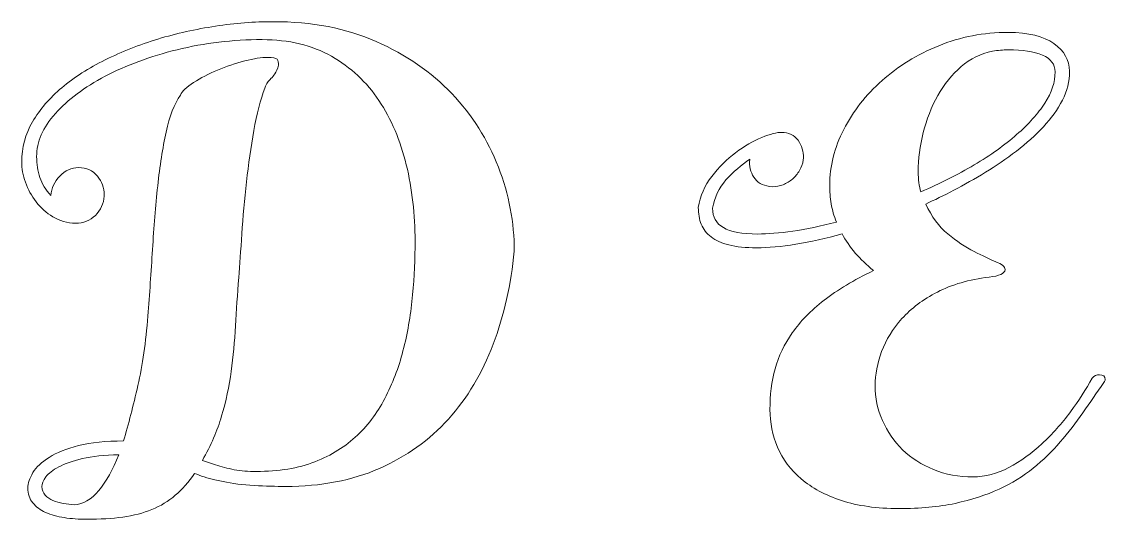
# Model space of a CAD drawing. Header units: millimetres. Extents: x -989 to 989, y -553 to 553.
# Drawn here: x 496.7 to 550.6, y 185.1 to 209.8 of the extents above; entities that cross this region are included whole.
import ezdxf

# ---------------------------------------------------------------- set-up
doc = ezdxf.new("R2010")
doc.units = ezdxf.units.MM
doc.header["$MEASUREMENT"] = 0
doc.layers.add('Camada 1', color=7, linetype='Continuous')

msp = doc.modelspace()

# ---------------------------------------------------------------- linework, layer by layer
at = {"layer": 'Camada 1', "color": 250, "lineweight": 9}
for points, knots in [([(499.3597, 199.8032), (498.9383, 199.818), (498.5615, 199.9222), (498.2293, 200.1205), (498.2293, 200.1205), (497.9021, 200.3188), (497.6194, 200.5667), (497.3914, 200.8642), (497.3914, 200.8642), (497.1584, 201.1617), (496.9848, 201.4839), (496.8609, 201.8409), (496.8609, 201.8409), (496.7369, 202.1929), (496.6725, 202.5301), (496.6725, 202.8523), (496.6725, 202.8523), (496.6725, 203.5613), (496.851, 204.2257), (497.2129, 204.8455), (497.2129, 204.8455), (497.5699, 205.4652), (498.0607, 206.0304), (498.6755, 206.546), (498.6755, 206.546), (499.2853, 207.0617), (500.0092, 207.5228), (500.8322, 207.9293), (500.8322, 207.9293), (501.6553, 208.3408), (502.5328, 208.6829), (503.455, 208.9656), (503.455, 208.9656), (504.3822, 209.2432), (505.3341, 209.4564), (506.3158, 209.6051), (506.3158, 209.6051), (507.2925, 209.7539), (508.2494, 209.8282), (509.1815, 209.8282), (509.1815, 209.8282), (511.1151, 209.8282), (512.8256, 209.501), (514.318, 208.8416), (514.318, 208.8416), (515.8054, 208.1871), (517.0598, 207.3245), (518.0762, 206.2535), (518.0762, 206.2535), (519.0925, 205.1776), (519.866, 203.9629), (520.3915, 202.5995), (520.3915, 202.5995), (520.922, 201.236), (521.1848, 199.8428), (521.1848, 198.4199), (521.1848, 198.4199), (521.0212, 196.759), (520.6741, 195.217), (520.1337, 193.7842), (520.1337, 193.7842), (519.5933, 192.3513), (518.8496, 191.1168), (517.9076, 190.0657), (517.9076, 190.0657), (516.9606, 189.0195), (515.8153, 188.2014), (514.4717, 187.6065), (514.4717, 187.6065), (513.1231, 187.0115), (511.5663, 186.714), (509.8062, 186.714), (509.8062, 186.714), (509.3302, 186.714), (508.8097, 186.7289), (508.2395, 186.7587), (508.2395, 186.7587), (507.6693, 186.7934), (507.1537, 186.8578), (506.6926, 186.957), (506.6926, 186.957), (506.6926, 186.957), (506.2811, 187.0462), (506.2811, 187.0462), (506.2811, 187.0462), (506.1075, 187.0859), (505.934, 187.1305), (505.7506, 187.19), (505.7506, 187.19), (505.5721, 187.2446), (505.4134, 187.3041), (505.2796, 187.3635), (505.2796, 187.3635), (504.9771, 186.9322), (504.6598, 186.5653), (504.3177, 186.2728), (504.3177, 186.2728), (503.9756, 185.9753), (503.5889, 185.7423), (503.1526, 185.5688), (503.1526, 185.5688), (502.7212, 185.3903), (502.2353, 185.2663), (501.7048, 185.1919), (501.7048, 185.1919), (501.1694, 185.1176), (500.5695, 185.0779), (499.9001, 185.0779), (499.9001, 185.0779), (499.5184, 185.0779), (499.1465, 185.1077), (498.7945, 185.1622), (498.7945, 185.1622), (498.4425, 185.2167), (498.1301, 185.306), (497.8624, 185.42), (497.8624, 185.42), (497.5996, 185.539), (497.3864, 185.6977), (497.2228, 185.896), (497.2228, 185.896), (497.0641, 186.0943), (496.9799, 186.3422), (496.9799, 186.6347), (496.9799, 186.6347), (496.9799, 186.8727), (497.0641, 187.1256), (497.2327, 187.3983), (497.2327, 187.3983), (497.4013, 187.6709), (497.669, 187.9238), (498.0409, 188.1568), (498.0409, 188.1568), (498.4127, 188.3948), (498.9036, 188.5882), (499.5084, 188.7419), (499.5084, 188.7419), (500.1183, 188.8956), (500.862, 188.9749), (501.7395, 188.9749), (501.7395, 188.9749), (501.9874, 189.8078), (502.2254, 190.7251), (502.4585, 191.7365), (502.4585, 191.7365), (502.6865, 192.7479), (502.8501, 193.8982), (502.9493, 195.1873), (502.9493, 195.1873), (503.0385, 196.278), (503.1129, 197.3787), (503.1823, 198.4943), (503.1823, 198.4943), (503.2517, 199.6098), (503.336, 200.6659), (503.4401, 201.6575), (503.4401, 201.6575), (503.5492, 202.6491), (503.688, 203.5415), (503.8616, 204.3348), (503.8616, 204.3348), (504.0351, 205.1281), (504.2681, 205.7379), (504.5706, 206.1742), (504.5706, 206.1742), (504.6548, 206.3725), (504.873, 206.5808), (505.23, 206.8039), (505.23, 206.8039), (505.582, 207.027), (505.9786, 207.2352), (506.4199, 207.4187), (506.4199, 207.4187), (506.8612, 207.6071), (507.3074, 207.7558), (507.7685, 207.8748), (507.7685, 207.8748), (508.2246, 207.9938), (508.6064, 208.0533), (508.9039, 208.0533), (508.9039, 208.0533), (509.1765, 208.0533), (509.3352, 208.0186), (509.3848, 207.9591), (509.3848, 207.9591), (509.4344, 207.8946), (509.4591, 207.7955), (509.4591, 207.6616), (509.4591, 207.6616), (509.3997, 207.4732), (509.3352, 207.3344), (509.2757, 207.2402), (509.2757, 207.2402), (509.2112, 207.1509), (509.1468, 207.0666), (509.0774, 207.0022), (509.0774, 207.0022), (509.0129, 206.9328), (508.9534, 206.8683), (508.9039, 206.8039), (508.9039, 206.8039), (508.8543, 206.7444), (508.8097, 206.6502), (508.7749, 206.5262), (508.7749, 206.5262), (508.5518, 205.9461), (508.3684, 205.2421), (508.2246, 204.4141), (508.2246, 204.4141), (508.0808, 203.5911), (507.9618, 202.7383), (507.8627, 201.8607), (507.8627, 201.8607), (507.7635, 200.9782), (507.6842, 200.1205), (507.6296, 199.2826), (507.6296, 199.2826), (507.5751, 198.4496), (507.5206, 197.7208), (507.471, 197.1011), (507.471, 197.1011), (507.4115, 196.2681), (507.357, 195.4699), (507.3123, 194.7014), (507.3123, 194.7014), (507.2677, 193.9329), (507.1983, 193.1793), (507.0991, 192.4356), (507.0991, 192.4356), (507, 191.6919), (506.8413, 190.9531), (506.6232, 190.2194), (506.6232, 190.2194), (506.41, 189.4905), (506.0877, 188.7518), (505.6663, 188.0081), (505.6663, 188.0081), (505.6663, 188.0081), (506.3207, 187.785), (506.3207, 187.785), (506.3207, 187.785), (506.6033, 187.6908), (506.9157, 187.6114), (507.2479, 187.547), (507.2479, 187.547), (507.585, 187.4875), (507.947, 187.4577), (508.3486, 187.4577), (508.3486, 187.4577), (509.4641, 187.4577), (510.4359, 187.6164), (511.2639, 187.9387), (511.2639, 187.9387), (512.0869, 188.2609), (512.7959, 188.7022), (513.376, 189.2625), (513.376, 189.2625), (513.961, 189.8178), (514.437, 190.4722), (514.8138, 191.2209), (514.8138, 191.2209), (515.1856, 191.9695), (515.4782, 192.7678), (515.6864, 193.6156), (515.6864, 193.6156), (515.8996, 194.4634), (516.0434, 195.341), (516.1277, 196.2483), (516.1277, 196.2483), (516.207, 197.1506), (516.2467, 198.0431), (516.2467, 198.9206), (516.2467, 198.9206), (516.2467, 200.2345), (516.1029, 201.4988), (515.8103, 202.7135), (515.8103, 202.7135), (515.5178, 203.9233), (515.0666, 204.9892), (514.4519, 205.9065), (514.4519, 205.9065), (513.8371, 206.8237), (513.0487, 207.5575), (512.0869, 208.1078), (512.0869, 208.1078), (511.125, 208.6582), (509.9748, 208.9358), (508.6361, 208.9358), (508.6361, 208.9358), (507.1735, 208.9358), (505.7654, 208.7672), (504.4119, 208.435), (504.4119, 208.435), (503.0584, 208.0979), (501.8685, 207.6616), (500.8322, 207.1162), (500.8322, 207.1162), (499.796, 206.5708), (498.968, 205.9511), (498.3483, 205.257), (498.3483, 205.257), (497.7285, 204.5628), (497.4162, 203.8489), (497.4162, 203.1201), (497.4162, 203.1201), (497.4162, 202.7482), (497.4707, 202.4012), (497.5748, 202.0789), (497.5748, 202.0789), (497.6839, 201.7566), (497.8673, 201.4591), (498.1301, 201.1864), (498.1301, 201.1864), (498.1549, 201.5484), (498.2987, 201.8707), (498.5664, 202.1483), (498.5664, 202.1483), (498.8342, 202.4309), (499.1465, 202.5697), (499.5084, 202.5697), (499.5084, 202.5697), (499.9051, 202.5697), (500.2174, 202.4309), (500.4405, 202.1483), (500.4405, 202.1483), (500.6637, 201.8707), (500.7777, 201.5583), (500.7777, 201.2261), (500.7777, 201.2261), (500.7777, 201.2261), (500.7777, 201.1517), (500.7777, 201.1517), (500.7777, 201.1517), (500.7529, 200.7749), (500.6091, 200.4576), (500.3414, 200.1948), (500.3414, 200.1948), (500.0737, 199.9321), (499.7464, 199.8032), (499.3597, 199.8032)], [0, 0, 0, 0, 0.0116279, 0.0116279, 0.0116279, 0.0116279, 0.0232558, 0.0232558, 0.0232558, 0.0232558, 0.0348837, 0.0348837, 0.0348837, 0.0348837, 0.0465116, 0.0465116, 0.0465116, 0.0465116, 0.0581395, 0.0581395, 0.0581395, 0.0581395, 0.0697674, 0.0697674, 0.0697674, 0.0697674, 0.0813953, 0.0813953, 0.0813953, 0.0813953, 0.0930233, 0.0930233, 0.0930233, 0.0930233, 0.1046512, 0.1046512, 0.1046512, 0.1046512, 0.1162791, 0.1162791, 0.1162791, 0.1162791, 0.127907, 0.127907, 0.127907, 0.127907, 0.1395349, 0.1395349, 0.1395349, 0.1395349, 0.1511628, 0.1511628, 0.1511628, 0.1511628, 0.1627907, 0.1627907, 0.1627907, 0.1627907, 0.1744186, 0.1744186, 0.1744186, 0.1744186, 0.1860465, 0.1860465, 0.1860465, 0.1860465, 0.1976744, 0.1976744, 0.1976744, 0.1976744, 0.2093023, 0.2093023, 0.2093023, 0.2093023, 0.2209302, 0.2209302, 0.2209302, 0.2209302, 0.2325581, 0.2325581, 0.2325581, 0.2325581, 0.244186, 0.244186, 0.244186, 0.244186, 0.255814, 0.255814, 0.255814, 0.255814, 0.2674419, 0.2674419, 0.2674419, 0.2674419, 0.2790698, 0.2790698, 0.2790698, 0.2790698, 0.2906977, 0.2906977, 0.2906977, 0.2906977, 0.3023256, 0.3023256, 0.3023256, 0.3023256, 0.3139535, 0.3139535, 0.3139535, 0.3139535, 0.3255814, 0.3255814, 0.3255814, 0.3255814, 0.3372093, 0.3372093, 0.3372093, 0.3372093, 0.3488372, 0.3488372, 0.3488372, 0.3488372, 0.3604651, 0.3604651, 0.3604651, 0.3604651, 0.372093, 0.372093, 0.372093, 0.372093, 0.3837209, 0.3837209, 0.3837209, 0.3837209, 0.3953488, 0.3953488, 0.3953488, 0.3953488, 0.4069767, 0.4069767, 0.4069767, 0.4069767, 0.4186047, 0.4186047, 0.4186047, 0.4186047, 0.4302326, 0.4302326, 0.4302326, 0.4302326, 0.4418605, 0.4418605, 0.4418605, 0.4418605, 0.4534884, 0.4534884, 0.4534884, 0.4534884, 0.4651163, 0.4651163, 0.4651163, 0.4651163, 0.4767442, 0.4767442, 0.4767442, 0.4767442, 0.4883721, 0.4883721, 0.4883721, 0.4883721, 0.5, 0.5, 0.5, 0.5, 0.5116279, 0.5116279, 0.5116279, 0.5116279, 0.5232558, 0.5232558, 0.5232558, 0.5232558, 0.5348837, 0.5348837, 0.5348837, 0.5348837, 0.5465116, 0.5465116, 0.5465116, 0.5465116, 0.5581395, 0.5581395, 0.5581395, 0.5581395, 0.5697674, 0.5697674, 0.5697674, 0.5697674, 0.5813953, 0.5813953, 0.5813953, 0.5813953, 0.5930233, 0.5930233, 0.5930233, 0.5930233, 0.6046512, 0.6046512, 0.6046512, 0.6046512, 0.6162791, 0.6162791, 0.6162791, 0.6162791, 0.627907, 0.627907, 0.627907, 0.627907, 0.6395349, 0.6395349, 0.6395349, 0.6395349, 0.6511628, 0.6511628, 0.6511628, 0.6511628, 0.6627907, 0.6627907, 0.6627907, 0.6627907, 0.6744186, 0.6744186, 0.6744186, 0.6744186, 0.6860465, 0.6860465, 0.6860465, 0.6860465, 0.6976744, 0.6976744, 0.6976744, 0.6976744, 0.7093023, 0.7093023, 0.7093023, 0.7093023, 0.7209302, 0.7209302, 0.7209302, 0.7209302, 0.7325581, 0.7325581, 0.7325581, 0.7325581, 0.744186, 0.744186, 0.744186, 0.744186, 0.755814, 0.755814, 0.755814, 0.755814, 0.7674419, 0.7674419, 0.7674419, 0.7674419, 0.7790698, 0.7790698, 0.7790698, 0.7790698, 0.7906977, 0.7906977, 0.7906977, 0.7906977, 0.8023256, 0.8023256, 0.8023256, 0.8023256, 0.8139535, 0.8139535, 0.8139535, 0.8139535, 0.8255814, 0.8255814, 0.8255814, 0.8255814, 0.8372093, 0.8372093, 0.8372093, 0.8372093, 0.8488372, 0.8488372, 0.8488372, 0.8488372, 0.8604651, 0.8604651, 0.8604651, 0.8604651, 0.872093, 0.872093, 0.872093, 0.872093, 0.8837209, 0.8837209, 0.8837209, 0.8837209, 0.8953488, 0.8953488, 0.8953488, 0.8953488, 0.9069767, 0.9069767, 0.9069767, 0.9069767, 0.9186047, 0.9186047, 0.9186047, 0.9186047, 0.9302326, 0.9302326, 0.9302326, 0.9302326, 0.9418605, 0.9418605, 0.9418605, 0.9418605, 0.9534884, 0.9534884, 0.9534884, 0.9534884, 0.9651163, 0.9651163, 0.9651163, 0.9651163, 0.9767442, 0.9767442, 0.9767442, 0.9767442, 1, 1, 1, 1]), ([(532.9087, 202.9911), (532.4723, 202.7035), (532.0757, 202.3614), (531.7187, 201.9549), (531.7187, 201.9549), (531.3568, 201.5533), (531.1386, 201.0872), (531.0494, 200.5518), (531.0494, 200.5518), (531.0494, 200.1155), (531.2279, 199.7932), (531.5898, 199.585), (531.5898, 199.585), (531.9468, 199.3718), (532.517, 199.2676), (533.2954, 199.2676), (533.2954, 199.2676), (533.7912, 199.2676), (534.3713, 199.3123), (535.0406, 199.4065), (535.0406, 199.4065), (535.7099, 199.5007), (536.4338, 199.6544), (537.2172, 199.8626), (537.2172, 199.8626), (537.0932, 200.1601), (537.004, 200.4625), (536.9544, 200.7699), (536.9544, 200.7699), (536.9048, 201.0724), (536.88, 201.3798), (536.88, 201.6921), (536.88, 201.6921), (536.88, 202.6341), (537.113, 203.5613), (537.5791, 204.4686), (537.5791, 204.4686), (538.0402, 205.3709), (538.6748, 206.1841), (539.483, 206.898), (539.483, 206.898), (540.2862, 207.612), (541.2282, 208.192), (542.3041, 208.6333), (542.3041, 208.6333), (543.3849, 209.0746), (544.5352, 209.2927), (545.7598, 209.2927), (545.7598, 209.2927), (546.7663, 209.2927), (547.5248, 209.1093), (548.0355, 208.7424), (548.0355, 208.7424), (548.5511, 208.3755), (548.809, 207.9144), (548.809, 207.3591), (548.809, 207.3591), (548.809, 206.8633), (548.69, 206.3824), (548.4569, 205.9262), (548.4569, 205.9262), (548.2239, 205.4651), (547.9066, 205.0239), (547.5149, 204.6025), (547.5149, 204.6025), (547.1183, 204.181), (546.6721, 203.7794), (546.1713, 203.3927), (546.1713, 203.3927), (545.6705, 203.0109), (545.1549, 202.6589), (544.6244, 202.3366), (544.6244, 202.3366), (544.0939, 202.0144), (543.5684, 201.7169), (543.0577, 201.4492), (543.0577, 201.4492), (542.547, 201.1864), (542.081, 200.9534), (541.6595, 200.755), (541.6595, 200.755), (541.9421, 200.1353), (542.309, 199.6395), (542.7503, 199.2726), (542.7503, 199.2726), (543.1965, 198.9057), (543.6328, 198.6181), (544.0592, 198.4), (544.0592, 198.4), (544.4856, 198.1818), (544.8475, 198.0133), (545.15, 197.8893), (545.15, 197.8893), (545.4524, 197.7654), (545.6061, 197.6315), (545.6061, 197.4976), (545.6061, 197.4976), (545.5912, 197.2993), (545.3284, 197.1754), (544.8079, 197.1258), (544.8079, 197.1258), (543.8063, 197.0018), (542.9486, 196.7539), (542.2347, 196.3821), (542.2347, 196.3821), (541.5157, 196.0102), (540.9307, 195.569), (540.4746, 195.0583), (540.4746, 195.0583), (540.0184, 194.5526), (539.6813, 194.0072), (539.4631, 193.4222), (539.4631, 193.4222), (539.2499, 192.8421), (539.1409, 192.2769), (539.1409, 191.7315), (539.1409, 191.7315), (539.1409, 191.1217), (539.2599, 190.5416), (539.5028, 189.9912), (539.5028, 189.9912), (539.7457, 189.4359), (540.0779, 188.955), (540.5093, 188.5385), (540.5093, 188.5385), (540.9357, 188.1221), (541.4463, 187.7948), (542.0413, 187.5519), (542.0413, 187.5519), (542.6362, 187.309), (543.2957, 187.19), (544.0146, 187.19), (544.0146, 187.19), (544.6194, 187.19), (545.2144, 187.3437), (545.7995, 187.656), (545.7995, 187.656), (546.3795, 187.9634), (546.9299, 188.36), (547.4406, 188.836), (547.4406, 188.836), (547.9562, 189.312), (548.4272, 189.8375), (548.8536, 190.4176), (548.8536, 190.4176), (549.2849, 190.9927), (549.6469, 191.553), (549.9443, 192.0984), (549.9443, 192.0984), (550.0435, 192.2124), (550.1625, 192.267), (550.2964, 192.267), (550.2964, 192.267), (550.4947, 192.267), (550.5938, 192.1876), (550.5938, 192.024), (550.5938, 192.024), (550.5938, 191.9992), (550.569, 191.9496), (550.5195, 191.8753), (550.5195, 191.8753), (550.1724, 191.3795), (549.8253, 190.8787), (549.4783, 190.378), (549.4783, 190.378), (549.1312, 189.8772), (548.7544, 189.3913), (548.3528, 188.9302), (548.3528, 188.9302), (547.9512, 188.4642), (547.5, 188.0279), (547.0042, 187.6263), (547.0042, 187.6263), (546.5084, 187.2247), (545.9432, 186.8726), (545.3037, 186.5801), (545.3037, 186.5801), (544.6641, 186.2826), (543.9402, 186.0447), (543.1221, 185.8711), (543.1221, 185.8711), (542.3041, 185.6976), (541.372, 185.6133), (540.3308, 185.6133), (540.3308, 185.6133), (539.2251, 185.6133), (538.2732, 185.7472), (537.4651, 186.0149), (537.4651, 186.0149), (536.6569, 186.2777), (535.9876, 186.6396), (535.462, 187.0908), (535.462, 187.0908), (534.9315, 187.542), (534.5398, 188.0675), (534.287, 188.6625), (534.287, 188.6625), (534.0341, 189.2574), (533.9052, 189.8822), (533.9052, 190.5366), (533.9052, 190.5366), (533.9052, 191.2555), (533.9895, 191.9298), (534.163, 192.5644), (534.163, 192.5644), (534.3366, 193.1941), (534.6192, 193.794), (535.0158, 194.3543), (535.0158, 194.3543), (535.4124, 194.9195), (535.938, 195.4599), (536.5974, 195.9706), (536.5974, 195.9706), (537.2618, 196.4862), (538.0798, 196.9771), (539.0516, 197.4481), (539.0516, 197.4481), (538.3724, 198.0083), (537.8518, 198.6132), (537.4948, 199.2726), (537.4948, 199.2726), (536.6866, 199.0495), (535.9231, 198.876), (535.1992, 198.7619), (535.1992, 198.7619), (534.4754, 198.6429), (533.8209, 198.5834), (533.2408, 198.5834), (533.2408, 198.5834), (532.6955, 198.5834), (532.2393, 198.6281), (531.8675, 198.7223), (531.8675, 198.7223), (531.4956, 198.8165), (531.1981, 198.9503), (530.975, 199.1239), (530.975, 199.1239), (530.7519, 199.2974), (530.5883, 199.5056), (530.4891, 199.7535), (530.4891, 199.7535), (530.39, 200.0014), (530.3404, 200.2791), (530.3404, 200.5914), (530.3404, 200.5914), (530.4297, 201.1616), (530.6528, 201.6723), (531.0097, 202.1334), (531.0097, 202.1334), (531.3717, 202.5895), (531.7683, 202.9861), (532.1997, 203.3134), (532.1997, 203.3134), (532.636, 203.6406), (533.0624, 203.8935), (533.4937, 204.067), (533.4937, 204.067), (533.9201, 204.2405), (534.2473, 204.3248), (534.4853, 204.3248), (534.4853, 204.3248), (534.8423, 204.3248), (535.115, 204.1909), (535.3034, 203.9282), (535.3034, 203.9282), (535.4868, 203.6604), (535.581, 203.3679), (535.581, 203.0456), (535.581, 203.0456), (535.581, 203.0456), (535.5612, 202.9514), (535.5612, 202.9514), (535.5612, 202.9514), (535.5364, 202.768), (535.4769, 202.5895), (535.3777, 202.4259), (535.3777, 202.4259), (535.2786, 202.2573), (535.1596, 202.1135), (535.0257, 201.9995), (535.0257, 201.9995), (534.8869, 201.8805), (534.7332, 201.7863), (534.5597, 201.7219), (534.5597, 201.7219), (534.3861, 201.6524), (534.2076, 201.6177), (534.0192, 201.6177), (534.0192, 201.6177), (533.6375, 201.6425), (533.3499, 201.7714), (533.1665, 202.0094), (533.1665, 202.0094), (532.983, 202.2424), (532.8888, 202.5251), (532.8888, 202.8622), (532.8888, 202.8622), (532.8888, 202.8622), (532.9087, 202.9713), (532.9087, 202.9713), (532.9087, 202.9713), (532.9087, 202.9713), (532.9087, 202.9911), (532.9087, 202.9911)], [0, 0, 0, 0, 0.012987, 0.012987, 0.012987, 0.012987, 0.025974, 0.025974, 0.025974, 0.025974, 0.038961, 0.038961, 0.038961, 0.038961, 0.0519481, 0.0519481, 0.0519481, 0.0519481, 0.0649351, 0.0649351, 0.0649351, 0.0649351, 0.0779221, 0.0779221, 0.0779221, 0.0779221, 0.0909091, 0.0909091, 0.0909091, 0.0909091, 0.1038961, 0.1038961, 0.1038961, 0.1038961, 0.1168831, 0.1168831, 0.1168831, 0.1168831, 0.1298701, 0.1298701, 0.1298701, 0.1298701, 0.1428571, 0.1428571, 0.1428571, 0.1428571, 0.1558442, 0.1558442, 0.1558442, 0.1558442, 0.1688312, 0.1688312, 0.1688312, 0.1688312, 0.1818182, 0.1818182, 0.1818182, 0.1818182, 0.1948052, 0.1948052, 0.1948052, 0.1948052, 0.2077922, 0.2077922, 0.2077922, 0.2077922, 0.2207792, 0.2207792, 0.2207792, 0.2207792, 0.2337662, 0.2337662, 0.2337662, 0.2337662, 0.2467532, 0.2467532, 0.2467532, 0.2467532, 0.2597403, 0.2597403, 0.2597403, 0.2597403, 0.2727273, 0.2727273, 0.2727273, 0.2727273, 0.2857143, 0.2857143, 0.2857143, 0.2857143, 0.2987013, 0.2987013, 0.2987013, 0.2987013, 0.3116883, 0.3116883, 0.3116883, 0.3116883, 0.3246753, 0.3246753, 0.3246753, 0.3246753, 0.3376623, 0.3376623, 0.3376623, 0.3376623, 0.3506494, 0.3506494, 0.3506494, 0.3506494, 0.3636364, 0.3636364, 0.3636364, 0.3636364, 0.3766234, 0.3766234, 0.3766234, 0.3766234, 0.3896104, 0.3896104, 0.3896104, 0.3896104, 0.4025974, 0.4025974, 0.4025974, 0.4025974, 0.4155844, 0.4155844, 0.4155844, 0.4155844, 0.4285714, 0.4285714, 0.4285714, 0.4285714, 0.4415584, 0.4415584, 0.4415584, 0.4415584, 0.4545455, 0.4545455, 0.4545455, 0.4545455, 0.4675325, 0.4675325, 0.4675325, 0.4675325, 0.4805195, 0.4805195, 0.4805195, 0.4805195, 0.4935065, 0.4935065, 0.4935065, 0.4935065, 0.5064935, 0.5064935, 0.5064935, 0.5064935, 0.5194805, 0.5194805, 0.5194805, 0.5194805, 0.5324675, 0.5324675, 0.5324675, 0.5324675, 0.5454545, 0.5454545, 0.5454545, 0.5454545, 0.5584416, 0.5584416, 0.5584416, 0.5584416, 0.5714286, 0.5714286, 0.5714286, 0.5714286, 0.5844156, 0.5844156, 0.5844156, 0.5844156, 0.5974026, 0.5974026, 0.5974026, 0.5974026, 0.6103896, 0.6103896, 0.6103896, 0.6103896, 0.6233766, 0.6233766, 0.6233766, 0.6233766, 0.6363636, 0.6363636, 0.6363636, 0.6363636, 0.6493506, 0.6493506, 0.6493506, 0.6493506, 0.6623377, 0.6623377, 0.6623377, 0.6623377, 0.6753247, 0.6753247, 0.6753247, 0.6753247, 0.6883117, 0.6883117, 0.6883117, 0.6883117, 0.7012987, 0.7012987, 0.7012987, 0.7012987, 0.7142857, 0.7142857, 0.7142857, 0.7142857, 0.7272727, 0.7272727, 0.7272727, 0.7272727, 0.7402597, 0.7402597, 0.7402597, 0.7402597, 0.7532468, 0.7532468, 0.7532468, 0.7532468, 0.7662338, 0.7662338, 0.7662338, 0.7662338, 0.7792208, 0.7792208, 0.7792208, 0.7792208, 0.7922078, 0.7922078, 0.7922078, 0.7922078, 0.8051948, 0.8051948, 0.8051948, 0.8051948, 0.8181818, 0.8181818, 0.8181818, 0.8181818, 0.8311688, 0.8311688, 0.8311688, 0.8311688, 0.8441558, 0.8441558, 0.8441558, 0.8441558, 0.8571429, 0.8571429, 0.8571429, 0.8571429, 0.8701299, 0.8701299, 0.8701299, 0.8701299, 0.8831169, 0.8831169, 0.8831169, 0.8831169, 0.8961039, 0.8961039, 0.8961039, 0.8961039, 0.9090909, 0.9090909, 0.9090909, 0.9090909, 0.9220779, 0.9220779, 0.9220779, 0.9220779, 0.9350649, 0.9350649, 0.9350649, 0.9350649, 0.9480519, 0.9480519, 0.9480519, 0.9480519, 0.961039, 0.961039, 0.961039, 0.961039, 0.974026, 0.974026, 0.974026, 0.974026, 1, 1, 1, 1]), ([(544.9764, 208.3557), (544.3963, 208.2466), (543.8757, 207.9888), (543.4196, 207.5921), (543.4196, 207.5921), (542.9585, 207.1955), (542.5718, 206.7146), (542.2594, 206.1543), (542.2594, 206.1543), (541.9421, 205.5891), (541.6992, 204.9743), (541.5356, 204.3099), (541.5356, 204.3099), (541.367, 203.6505), (541.2827, 203.001), (541.2827, 202.3714), (541.2827, 202.3714), (541.2827, 201.9747), (541.3273, 201.6376), (541.4116, 201.3649), (541.4116, 201.3649), (542.3636, 201.7764), (543.251, 202.2226), (544.0691, 202.7035), (544.0691, 202.7035), (544.8822, 203.1894), (545.5912, 203.6902), (546.1812, 204.2108), (546.1812, 204.2108), (546.7762, 204.7314), (547.2422, 205.252), (547.5843, 205.7825), (547.5843, 205.7825), (547.9264, 206.308), (548.095, 206.8236), (548.095, 207.3343), (548.095, 207.3343), (548.095, 207.7062), (547.8868, 207.9789), (547.4653, 208.1623), (547.4653, 208.1623), (547.0439, 208.3408), (546.4737, 208.43), (545.7548, 208.43), (545.7548, 208.43), (545.6309, 208.43), (545.5069, 208.4251), (545.378, 208.4102), (545.378, 208.4102), (545.2442, 208.4003), (545.1103, 208.3805), (544.9764, 208.3557)], [0, 0, 0, 0, 0.0714286, 0.0714286, 0.0714286, 0.0714286, 0.1428571, 0.1428571, 0.1428571, 0.1428571, 0.2142857, 0.2142857, 0.2142857, 0.2142857, 0.2857143, 0.2857143, 0.2857143, 0.2857143, 0.3571429, 0.3571429, 0.3571429, 0.3571429, 0.4285714, 0.4285714, 0.4285714, 0.4285714, 0.5, 0.5, 0.5, 0.5, 0.5714286, 0.5714286, 0.5714286, 0.5714286, 0.6428571, 0.6428571, 0.6428571, 0.6428571, 0.7142857, 0.7142857, 0.7142857, 0.7142857, 0.7857143, 0.7857143, 0.7857143, 0.7857143, 0.8571429, 0.8571429, 0.8571429, 0.8571429, 1, 1, 1, 1]), ([(499.2804, 185.7968), (499.7266, 185.8266), (500.1381, 186.0596), (500.51, 186.5058), (500.51, 186.5058), (500.8818, 186.952), (501.214, 187.547), (501.5115, 188.2907), (501.5115, 188.2907), (500.7926, 188.2808), (500.1877, 188.2114), (499.6968, 188.0973), (499.6968, 188.0973), (499.211, 187.9783), (498.8143, 187.8395), (498.5168, 187.6858), (498.5168, 187.6858), (498.2194, 187.5321), (498.0062, 187.3635), (497.8773, 187.1851), (497.8773, 187.1851), (497.7484, 187.0066), (497.6839, 186.8479), (497.6839, 186.7091), (497.6839, 186.7091), (497.6839, 186.5356), (497.7335, 186.3967), (497.8376, 186.2827), (497.8376, 186.2827), (497.9467, 186.1736), (498.0756, 186.0794), (498.2293, 186.015), (498.2293, 186.015), (498.383, 185.9456), (498.5565, 185.896), (498.74, 185.8662), (498.74, 185.8662), (498.9284, 185.8315), (499.1068, 185.8117), (499.2804, 185.7968)], [0, 0, 0, 0, 0.0909091, 0.0909091, 0.0909091, 0.0909091, 0.1818182, 0.1818182, 0.1818182, 0.1818182, 0.2727273, 0.2727273, 0.2727273, 0.2727273, 0.3636364, 0.3636364, 0.3636364, 0.3636364, 0.4545455, 0.4545455, 0.4545455, 0.4545455, 0.5454545, 0.5454545, 0.5454545, 0.5454545, 0.6363636, 0.6363636, 0.6363636, 0.6363636, 0.7272727, 0.7272727, 0.7272727, 0.7272727, 0.8181818, 0.8181818, 0.8181818, 0.8181818, 1, 1, 1, 1])]:
    msp.add_open_spline(points, degree=3, knots=knots, dxfattribs=at)

doc.saveas('drawing.dxf')
